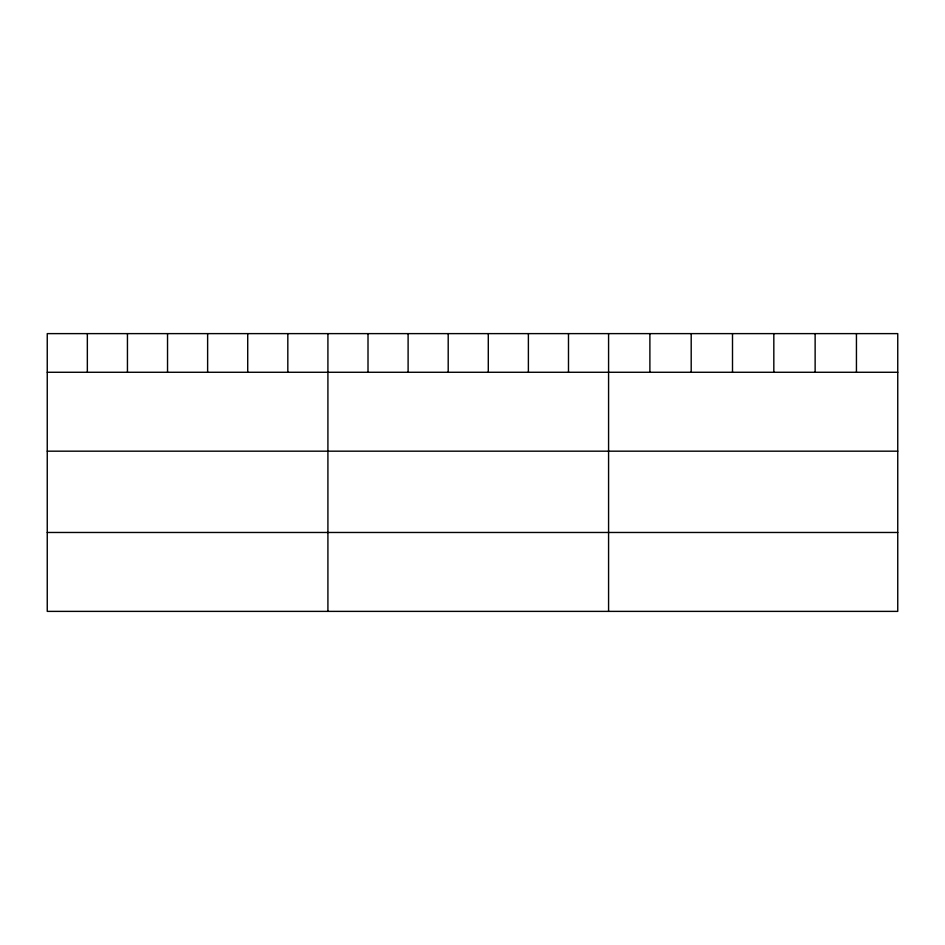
<?xml version="1.0" encoding="UTF-8"?>
<svg xmlns="http://www.w3.org/2000/svg" width="945" height="945" viewBox="0 0 945 945"><rect width="100%" height="100%" fill="white"/><g stroke="black" fill="none" stroke-linecap="round" stroke-linejoin="round"><path stroke-width="1.42" d="M897.75 372.271L897.75 611.38L47.25 611.38L47.25 333.62L897.75 333.62L897.75 372.271L47.25 372.271M47.25 451.178L897.75 451.178M47.25 532.472L897.75 532.472M856.442 333.62L856.442 372.271M815.133 333.62L815.133 372.271M773.825 333.62L773.825 372.271M732.505 333.62L732.505 372.271M691.197 333.62L691.197 372.271M649.888 333.62L649.888 372.271M608.58 333.62L608.58 611.38M568.488 333.62L568.488 372.271M528.385 333.62L528.385 372.271M488.293 333.62L488.293 372.271M448.202 333.62L448.202 372.271M408.11 333.62L408.11 372.271M368.007 333.62L368.007 372.271M327.915 333.62L327.915 611.38M287.823 333.62L287.823 372.271M247.72 333.62L247.72 372.271M207.628 333.62L207.628 372.271M167.537 333.62L167.537 372.271M127.445 333.62L127.445 372.271M87.342 333.62L87.342 372.271"/></g></svg>
